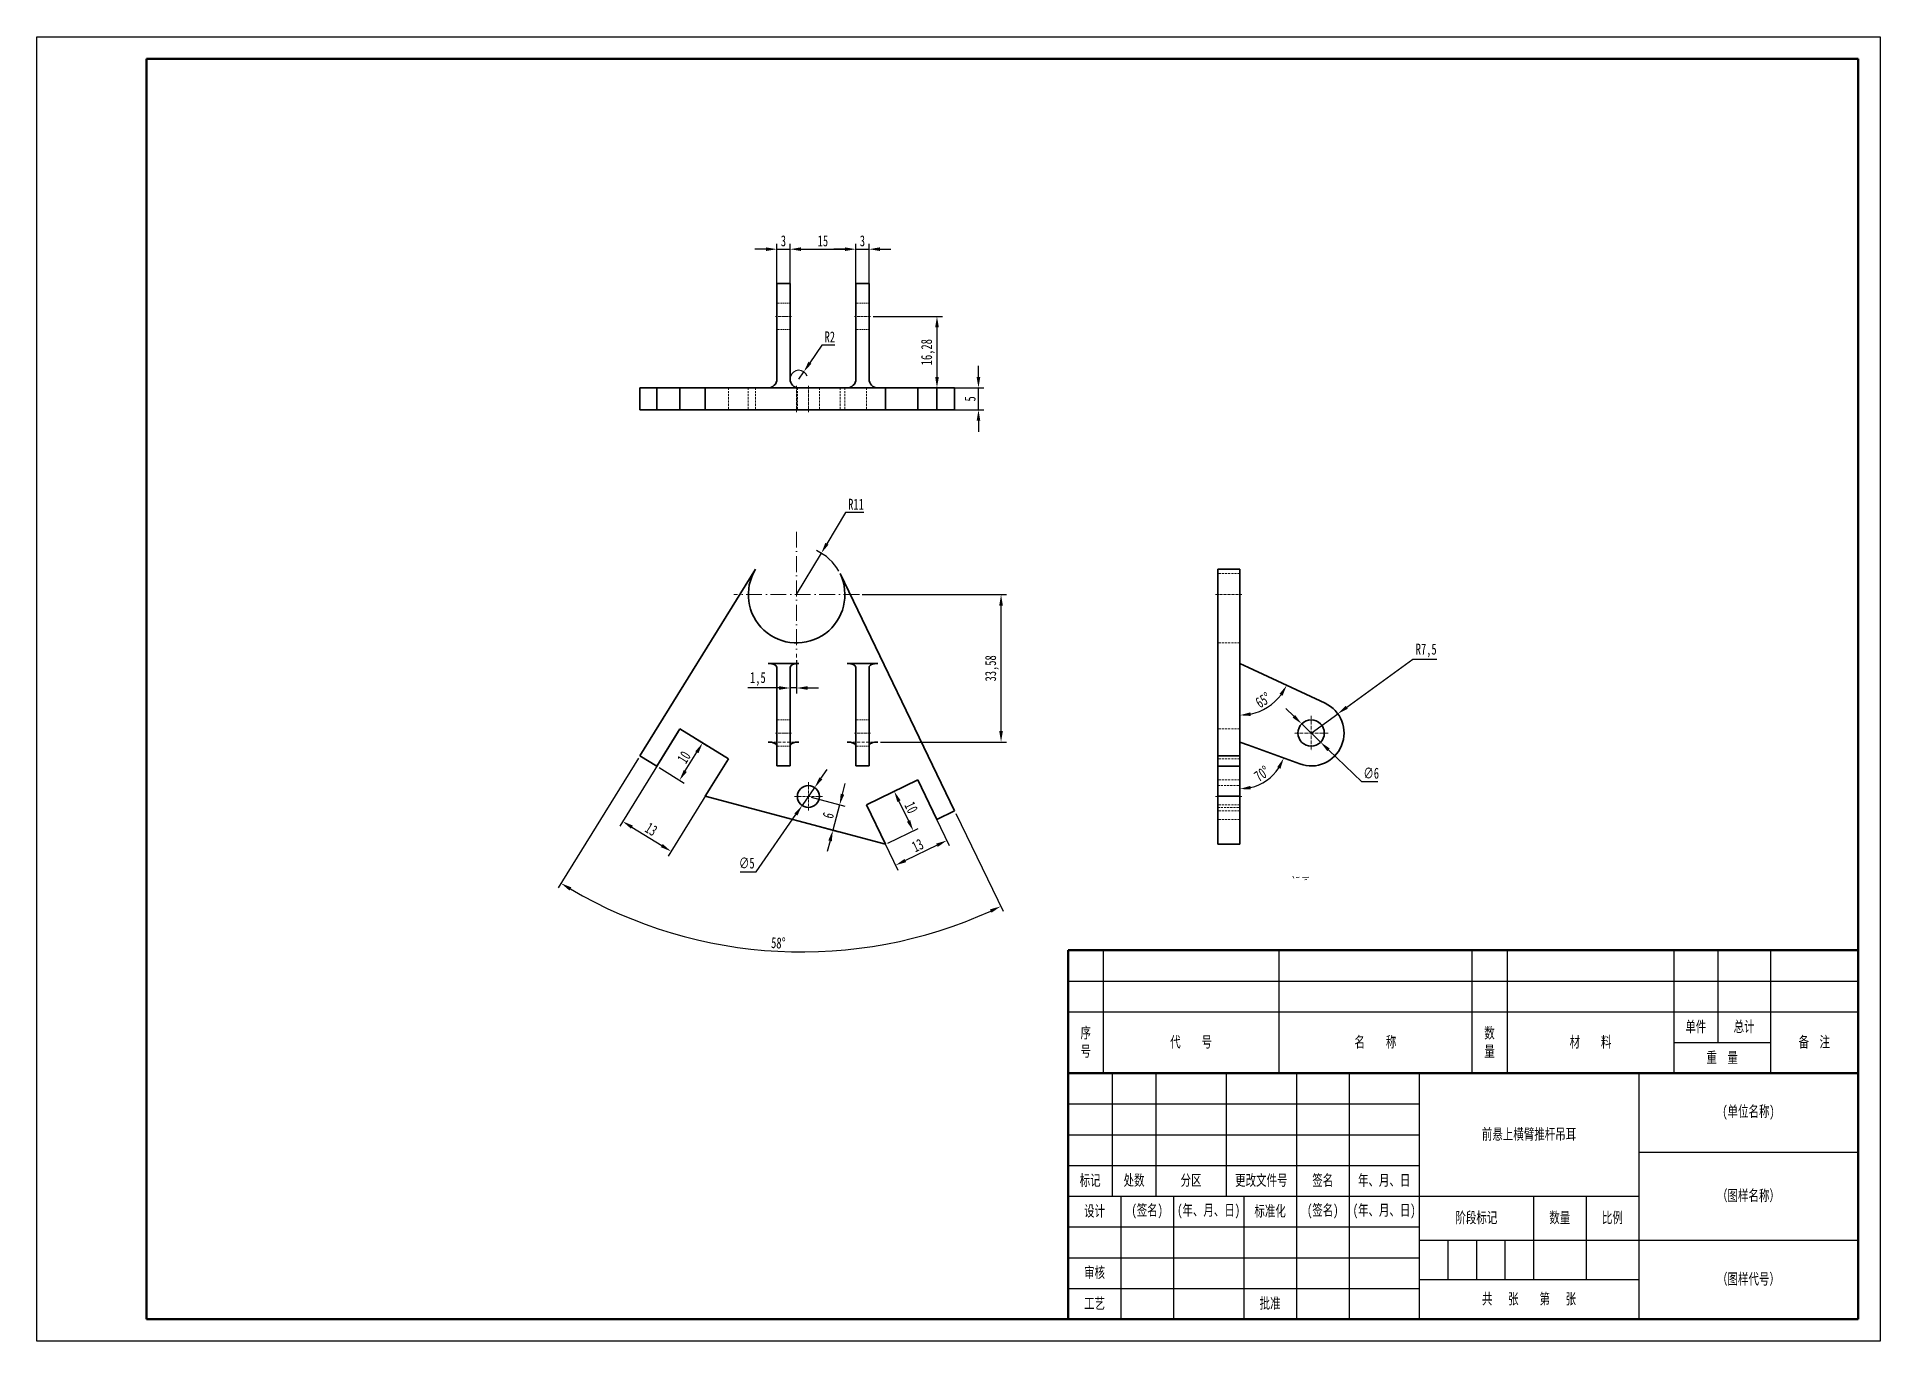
# Model space of a CAD drawing. Header units: millimetres. Extents: x 1050 to 1470, y 766 to 1063.
import ezdxf

# ---------------------------------------------------------------- set-up
doc = ezdxf.new("R2010")
doc.units = ezdxf.units.MM
doc.header["$LTSCALE"] = 0.3
doc.linetypes.add('DASHDOT', pattern=[18.5, 12, -3, 0.5, -3])
doc.linetypes.add('DASHED', pattern=[19.05, 12.7, -6.35])
for name, color, linetype, lineweight in [('尺寸线', 3, 'Continuous', 25), ('粗实线', 7, 'Continuous', 50), ('细实线', 7, 'Continuous', 25), ('细文本', 7, 'Continuous', 25)]:
    doc.layers.add(name, color=color, linetype=linetype, lineweight=lineweight)
doc.styles.add('NUT Standard', font='simfang.ttf', dxfattribs={"width": 0.7, "height": 2.5})
doc.dimstyles.new('NUT Standard', dxfattribs={"dimtxt": 2.5, "dimasz": 2.5, "dimexe": 1.25, "dimexo": 0.625, "dimtad": 1, "dimtoh": 1, "dimtxsty": 'NUT Standard', "dimcen": 2.5, "dimadec": 0, "dimazin": 0, "dimtfac": 1, "dimtmove": 0, "dimatfit": 3, "dimfxl": 1, "dimarcsym": 0})

# ---------------------------------------------------------------- blocks, each defined once
blk = doc.blocks.new('*D5')
at = {"layer": 'Defpoints', "color": 0, "transparency": 16777216}
for p in [(1221.65, 1014.27), (1218.65, 996.4), (1221.65, 996.4)]:
    blk.add_point(p, dxfattribs=at)
at = {"layer": '尺寸线', "color": 0, "lineweight": -2, "transparency": 16777216}
for p, q in [((1216.15, 1014.27), (1213.65, 1014.27)), ((1218.65, 997.02), (1218.65, 1015.52)), ((1218.65, 1014.27), (1221.65, 1014.27)), ((1221.65, 997.02), (1221.65, 1015.52)), ((1224.15, 1014.27), (1226.65, 1014.27))]:
    blk.add_line(p, q, dxfattribs=at)
at = {"layer": '尺寸线', "color": 0, "transparency": 16777216}
for points in [[(1216.15, 1014.69), (1216.15, 1013.86), (1218.65, 1014.27)], [(1224.15, 1014.69), (1224.15, 1013.86), (1221.65, 1014.27)]]:
    blk.add_solid(points, dxfattribs=at)
at = {"layer": '尺寸线', "color": 0, "transparency": 16777216, "insert": (1220.15, 1016.16), "char_height": 2.5, "attachment_point": 5, "style": 'NUT Standard'}
blk.add_mtext('3', dxfattribs=at)
blk = doc.blocks.new('*D6')
at = {"layer": 'Defpoints', "color": 0, "transparency": 16777216}
for p in [(1239.65, 1014.27), (1236.65, 996.4), (1239.65, 996.4)]:
    blk.add_point(p, dxfattribs=at)
at = {"layer": '尺寸线', "color": 0, "lineweight": -2, "transparency": 16777216}
for p, q in [((1234.15, 1014.27), (1231.65, 1014.27)), ((1236.65, 997.02), (1236.65, 1015.52)), ((1236.65, 1014.27), (1239.65, 1014.27)), ((1239.65, 997.02), (1239.65, 1015.52)), ((1242.15, 1014.27), (1244.65, 1014.27))]:
    blk.add_line(p, q, dxfattribs=at)
at = {"layer": '尺寸线', "color": 0, "transparency": 16777216}
for points in [[(1234.15, 1014.69), (1234.15, 1013.86), (1236.65, 1014.27)], [(1242.15, 1014.69), (1242.15, 1013.86), (1239.65, 1014.27)]]:
    blk.add_solid(points, dxfattribs=at)
at = {"layer": '尺寸线', "color": 0, "transparency": 16777216, "insert": (1238.15, 1016.16), "char_height": 2.5, "attachment_point": 5, "style": 'NUT Standard'}
blk.add_mtext('3', dxfattribs=at)
blk = doc.blocks.new('*D7')
at = {"layer": 'Defpoints', "color": 0, "transparency": 16777216}
for p in [(1228.79, 945.06), (1223.15, 935.61)]:
    blk.add_point(p, dxfattribs=at)
at = {"layer": '尺寸线', "color": 0, "lineweight": -2, "transparency": 16777216}
for p, q in [((1234.32, 954.32), (1230.07, 947.2)), ((1238.44, 954.32), (1234.32, 954.32)), ((1223.15, 935.61), (1228.79, 945.06))]:
    blk.add_line(p, q, dxfattribs=at)
blk.add_arc((1223.15, 935.61), 11, 29.032, 65.6874, dxfattribs=at)
at = {"layer": '尺寸线', "color": 0, "transparency": 16777216}
blk.add_solid([(1229.71, 947.42), (1230.43, 946.99), (1228.79, 945.06)], dxfattribs=at)
at = {"layer": '尺寸线', "color": 0, "transparency": 16777216, "insert": (1236.69, 956.19), "char_height": 2.5, "attachment_point": 5, "style": 'NUT Standard'}
blk.add_mtext('R11', dxfattribs=at)
blk = doc.blocks.new('*D8')
at = {"layer": 'Defpoints', "color": 0, "transparency": 16777216}
for p in [(1236.65, 1014.27), (1221.65, 996.4), (1236.65, 996.4)]:
    blk.add_point(p, dxfattribs=at)
at = {"layer": '尺寸线', "color": 0, "lineweight": -2, "transparency": 16777216}
for p, q in [((1221.65, 997.02), (1221.65, 1015.52)), ((1224.15, 1014.27), (1234.15, 1014.27)), ((1236.65, 997.02), (1236.65, 1015.52))]:
    blk.add_line(p, q, dxfattribs=at)
at = {"layer": '尺寸线', "color": 0, "transparency": 16777216}
for points in [[(1224.15, 1014.69), (1224.15, 1013.86), (1221.65, 1014.27)], [(1234.15, 1014.69), (1234.15, 1013.86), (1236.65, 1014.27)]]:
    blk.add_solid(points, dxfattribs=at)
at = {"layer": '尺寸线', "color": 0, "transparency": 16777216, "insert": (1229.15, 1016.16), "char_height": 2.5, "attachment_point": 5, "style": 'NUT Standard'}
blk.add_mtext('15', dxfattribs=at)
blk = doc.blocks.new('*D9')
at = {"layer": 'Defpoints', "color": 0, "transparency": 16777216}
for p in [(1196.56, 905.04), (1207.6, 898.19), (1194.55, 877.14)]:
    blk.add_point(p, dxfattribs=at)
at = {"layer": '尺寸线', "color": 0, "lineweight": -2, "transparency": 16777216}
for p, q in [((1196.23, 904.51), (1182.85, 882.92)), ((1207.28, 897.66), (1193.9, 876.07)), ((1185.63, 882.67), (1192.43, 878.45))]:
    blk.add_line(p, q, dxfattribs=at)
at = {"layer": '尺寸线', "color": 0, "transparency": 16777216}
for points in [[(1185.85, 883.02), (1185.41, 882.31), (1183.51, 883.98)], [(1192.65, 878.81), (1192.21, 878.1), (1194.55, 877.14)]]:
    blk.add_solid(points, dxfattribs=at)
at = {"layer": '尺寸线', "color": 0, "transparency": 16777216, "insert": (1190.03, 882.17), "char_height": 2.5, "attachment_point": 5, "rotation": 328.2068, "style": 'NUT Standard'}
blk.add_mtext('13', dxfattribs=at)
blk = doc.blocks.new('*D10')
at = {"layer": 'Defpoints', "color": 0, "transparency": 16777216}
for p in [(1196.56, 905.04), (1201.74, 901.82), (1191.29, 896.54)]:
    blk.add_point(p, dxfattribs=at)
at = {"layer": '尺寸线', "color": 0, "lineweight": -2, "transparency": 16777216}
for p, q in [((1197.09, 904.71), (1202.81, 901.16)), ((1197.79, 895.45), (1200.43, 899.7)), ((1191.82, 896.21), (1197.54, 892.66))]:
    blk.add_line(p, q, dxfattribs=at)
at = {"layer": '尺寸线', "color": 0, "transparency": 16777216}
for points in [[(1200.07, 899.92), (1200.78, 899.48), (1201.74, 901.82)], [(1197.44, 895.67), (1198.15, 895.23), (1196.47, 893.32)]]:
    blk.add_solid(points, dxfattribs=at)
at = {"layer": '尺寸线', "color": 0, "transparency": 16777216, "insert": (1197.5, 898.57), "char_height": 2.5, "attachment_point": 5, "rotation": 58.2068, "style": 'NUT Standard'}
blk.add_mtext('10', dxfattribs=at)
blk = doc.blocks.new('*D11')
at = {"layer": 'Defpoints', "color": 0, "transparency": 16777216}
for p in [(1227.26, 891.69), (1224.41, 887.59)]:
    blk.add_point(p, dxfattribs=at)
at = {"layer": '尺寸线', "color": 0, "lineweight": -2, "transparency": 16777216}
for p, q in [((1228.69, 893.75), (1230.11, 895.8)), ((1227.26, 891.69), (1224.41, 887.59)), ((1213.95, 872.51), (1222.99, 885.53)), ((1210.27, 872.51), (1213.95, 872.51))]:
    blk.add_line(p, q, dxfattribs=at)
at = {"layer": '尺寸线', "color": 0, "transparency": 16777216}
for points in [[(1228.35, 893.99), (1229.03, 893.51), (1227.26, 891.69)], [(1222.64, 885.77), (1223.33, 885.3), (1224.41, 887.59)]]:
    blk.add_solid(points, dxfattribs=at)
at = {"layer": '尺寸线', "color": 0, "transparency": 16777216, "insert": (1211.8, 874.47), "char_height": 2.5, "attachment_point": 5, "style": 'NUT Standard'}
blk.add_mtext('∅5', dxfattribs=at)
blk = doc.blocks.new('*D12')
at = {"layer": 'Defpoints', "color": 0, "transparency": 16777216}
for p in [(1225.84, 889.64), (1224.29, 883.84), (1231.41, 881.95)]:
    blk.add_point(p, dxfattribs=at)
at = {"layer": '尺寸线', "color": 0, "lineweight": -2, "transparency": 16777216}
for p, q in [((1233.6, 890.16), (1234.24, 892.58)), ((1226.44, 889.48), (1234.16, 887.42)), ((1232.96, 887.74), (1231.41, 881.95)), ((1224.9, 883.68), (1232.62, 881.62)), ((1230.77, 879.53), (1230.13, 877.11))]:
    blk.add_line(p, q, dxfattribs=at)
at = {"layer": '尺寸线', "color": 0, "transparency": 16777216}
for points in [[(1233.2, 890.27), (1234, 890.05), (1232.96, 887.74)], [(1230.37, 879.64), (1231.17, 879.42), (1231.41, 881.95)]]:
    blk.add_solid(points, dxfattribs=at)
at = {"layer": '尺寸线', "color": 0, "transparency": 16777216, "insert": (1230.36, 885.33), "char_height": 2.5, "attachment_point": 5, "rotation": 75.0873, "style": 'NUT Standard'}
blk.add_mtext('6', dxfattribs=at)
blk = doc.blocks.new('*D13')
at = {"layer": 'Defpoints', "color": 0, "transparency": 16777216}
for p in [(1250.75, 893.41), (1239.04, 887.76), (1245.7, 873.98)]:
    blk.add_point(p, dxfattribs=at)
at = {"layer": '尺寸线', "color": 0, "lineweight": -2, "transparency": 16777216}
for p, q in [((1251.02, 892.85), (1257.95, 878.51)), ((1239.32, 887.2), (1246.24, 872.86)), ((1255.15, 878.55), (1247.95, 875.07))]:
    blk.add_line(p, q, dxfattribs=at)
at = {"layer": '尺寸线', "color": 0, "transparency": 16777216}
for points in [[(1254.97, 878.92), (1255.33, 878.17), (1257.4, 879.63)], [(1247.77, 875.44), (1248.13, 874.69), (1245.7, 873.98)]]:
    blk.add_solid(points, dxfattribs=at)
at = {"layer": '尺寸线', "color": 0, "transparency": 16777216, "insert": (1250.73, 878.51), "char_height": 2.5, "attachment_point": 5, "rotation": 25.7766, "style": 'NUT Standard'}
blk.add_mtext('13', dxfattribs=at)
blk = doc.blocks.new('*D14')
at = {"layer": 'Defpoints', "color": 0, "transparency": 16777216}
for p in [(1239.04, 887.76), (1243.39, 878.76), (1249.74, 881.82)]:
    blk.add_point(p, dxfattribs=at)
at = {"layer": '尺寸线', "color": 0, "lineweight": -2, "transparency": 16777216}
for p, q in [((1239.61, 888.03), (1246.52, 891.37)), ((1246.48, 888.57), (1248.65, 884.07)), ((1243.96, 879.03), (1250.86, 882.36))]:
    blk.add_line(p, q, dxfattribs=at)
at = {"layer": '尺寸线', "color": 0, "transparency": 16777216}
for points in [[(1246.85, 888.76), (1246.1, 888.39), (1245.39, 890.83)], [(1249.03, 884.25), (1248.28, 883.89), (1249.74, 881.82)]]:
    blk.add_solid(points, dxfattribs=at)
at = {"layer": '尺寸线', "color": 0, "transparency": 16777216, "insert": (1249.27, 887.14), "char_height": 2.5, "attachment_point": 5, "rotation": 295.7766, "style": 'NUT Standard'}
blk.add_mtext('10', dxfattribs=at)
blk = doc.blocks.new('*D15')
at = {"layer": 'Defpoints', "color": 0, "transparency": 16777216}
for p in [(1213.8, 941.41), (1233.06, 940.4), (1187.46, 898.91), (1259.15, 886.37), (1201.62, 856.76)]:
    blk.add_point(p, dxfattribs=at)
at = {"layer": '尺寸线', "color": 0, "lineweight": -2, "transparency": 16777216}
for p, q in [((1187.13, 898.38), (1168.81, 868.82)), ((1259.42, 885.8), (1270.2, 863.49))]:
    blk.add_line(p, q, dxfattribs=at)
blk.add_arc((1224.35, 958.42), 104.17, 239.5819, 294.4016, dxfattribs=at)
at = {"layer": '尺寸线', "color": 0, "transparency": 16777216}
for points in [[(1171.39, 868.23), (1171.82, 868.95), (1169.47, 869.88)], [(1267.21, 863.93), (1267.57, 863.18), (1269.65, 864.62)]]:
    blk.add_solid(points, dxfattribs=at)
at = {"layer": '尺寸线', "color": 0, "transparency": 16777216, "insert": (1218.99, 856.28), "char_height": 2.5, "attachment_point": 5, "rotation": 356.9917, "style": 'NUT Standard'}
blk.add_mtext('58°', dxfattribs=at)
blk = doc.blocks.new('*D16')
at = {"layer": 'Defpoints', "color": 0, "transparency": 16777216}
for p in [(1346.48, 908.48), (1340.39, 904.09)]:
    blk.add_point(p, dxfattribs=at)
at = {"layer": '尺寸线', "color": 0, "lineweight": -2, "transparency": 16777216}
for p, q in [((1363.54, 920.8), (1348.5, 909.94)), ((1369.05, 920.8), (1363.54, 920.8)), ((1340.39, 904.09), (1346.48, 908.48))]:
    blk.add_line(p, q, dxfattribs=at)
at = {"layer": '尺寸线', "color": 0, "transparency": 16777216}
blk.add_solid([(1348.26, 910.28), (1348.75, 909.61), (1346.48, 908.48)], dxfattribs=at)
at = {"layer": '尺寸线', "color": 0, "transparency": 16777216, "insert": (1366.61, 922.87), "char_height": 2.5, "attachment_point": 5, "style": 'NUT Standard'}
blk.add_mtext('R7,5', dxfattribs=at)
blk = doc.blocks.new('*D17')
at = {"layer": 'Defpoints', "color": 0, "transparency": 16777216}
for p in [(1338.24, 906.18), (1342.55, 902.01)]:
    blk.add_point(p, dxfattribs=at)
at = {"layer": '尺寸线', "color": 0, "lineweight": -2, "transparency": 16777216}
for p, q in [((1336.44, 907.91), (1334.64, 909.65)), ((1338.24, 906.18), (1342.55, 902.01)), ((1351.91, 892.97), (1344.35, 900.27)), ((1355.62, 892.97), (1351.91, 892.97))]:
    blk.add_line(p, q, dxfattribs=at)
at = {"layer": '尺寸线', "color": 0, "transparency": 16777216}
for points in [[(1336.73, 908.21), (1336.15, 907.61), (1338.24, 906.18)], [(1344.64, 900.57), (1344.06, 899.97), (1342.55, 902.01)]]:
    blk.add_solid(points, dxfattribs=at)
at = {"layer": '尺寸线', "color": 0, "transparency": 16777216, "insert": (1354.08, 894.93), "char_height": 2.5, "attachment_point": 5, "style": 'NUT Standard'}
blk.add_mtext('∅6', dxfattribs=at)
blk = doc.blocks.new('*D19')
at = {"layer": 'Defpoints', "color": 0, "transparency": 16777216}
for p in [(1324.12, 941.41), (1324.12, 898.91), (1326.12, 901.31), (1337.83, 897.04), (1328.35, 892.23)]:
    blk.add_point(p, dxfattribs=at)
at = {"layer": '尺寸线', "color": 0, "lineweight": -2, "transparency": 16777216}
blk.add_line((1324.12, 898.28), (1324.12, 890.1), dxfattribs=at)
blk.add_arc((1324.12, 902.04), 10.68, 283.4387, 326.5612, dxfattribs=at)
at = {"layer": '尺寸线', "color": 0, "transparency": 16777216}
for points in [[(1332.66, 896.34), (1333.4, 895.96), (1334.16, 898.38)], [(1326.65, 891.23), (1326.55, 892.06), (1324.12, 891.35)]]:
    blk.add_solid(points, dxfattribs=at)
at = {"layer": '尺寸线', "color": 0, "transparency": 16777216, "insert": (1329.16, 894.83), "char_height": 2.5, "attachment_point": 5, "rotation": 35, "style": 'NUT Standard'}
blk.add_mtext('70°', dxfattribs=at)
blk = doc.blocks.new('*D20')
at = {"layer": 'Defpoints', "color": 0, "transparency": 16777216}
for p in [(1324.12, 941.41), (1326.12, 919.02), (1328.48, 908.97), (1343.56, 910.89), (1324.12, 898.91)]:
    blk.add_point(p, dxfattribs=at)
at = {"layer": '尺寸线', "color": 0, "lineweight": -2, "transparency": 16777216}
blk.add_arc((1324.12, 919.96), 11.83, 282.1358, 322.8643, dxfattribs=at)
at = {"layer": '尺寸线', "color": 0, "transparency": 16777216}
for points in [[(1333.19, 913.03), (1333.9, 912.6), (1334.83, 914.96)], [(1326.65, 907.98), (1326.56, 908.81), (1324.12, 908.13)]]:
    blk.add_solid(points, dxfattribs=at)
at = {"layer": '尺寸线', "color": 0, "transparency": 16777216, "insert": (1329.46, 911.58), "char_height": 2.5, "attachment_point": 5, "rotation": 32.5001, "style": 'NUT Standard'}
blk.add_mtext('65°', dxfattribs=at)
blk = doc.blocks.new('*D21')
at = {"layer": 'Defpoints', "color": 0, "transparency": 16777216}
for p in [(1239.95, 998.96), (1243.39, 982.69), (1255.14, 982.69)]:
    blk.add_point(p, dxfattribs=at)
at = {"layer": '尺寸线', "color": 0, "lineweight": -2, "transparency": 16777216}
for p, q in [((1240.58, 998.96), (1256.39, 998.96)), ((1255.14, 996.46), (1255.14, 985.19)), ((1244.02, 982.69), (1256.39, 982.69))]:
    blk.add_line(p, q, dxfattribs=at)
at = {"layer": '尺寸线', "color": 0, "transparency": 16777216}
for points in [[(1254.73, 996.46), (1255.56, 996.46), (1255.14, 998.96)], [(1254.73, 985.19), (1255.56, 985.19), (1255.14, 982.69)]]:
    blk.add_solid(points, dxfattribs=at)
at = {"layer": '尺寸线', "color": 0, "transparency": 16777216, "insert": (1253.08, 990.82), "char_height": 2.5, "attachment_point": 5, "rotation": 90, "style": 'NUT Standard'}
blk.add_mtext('16,28', dxfattribs=at)
blk = doc.blocks.new('*D22')
at = {"layer": 'Defpoints', "color": 0, "transparency": 16777216}
for p in [(1243.39, 982.69), (1264.59, 982.69), (1250.75, 977.69)]:
    blk.add_point(p, dxfattribs=at)
at = {"layer": '尺寸线', "color": 0, "lineweight": -2, "transparency": 16777216}
for p, q in [((1264.59, 985.19), (1264.59, 987.69)), ((1244.02, 982.69), (1265.84, 982.69)), ((1264.59, 977.69), (1264.59, 982.69)), ((1251.38, 977.69), (1265.84, 977.69)), ((1264.59, 975.19), (1264.59, 972.69))]:
    blk.add_line(p, q, dxfattribs=at)
at = {"layer": '尺寸线', "color": 0, "transparency": 16777216}
for points in [[(1264.17, 985.19), (1265.01, 985.19), (1264.59, 982.69)], [(1264.17, 975.19), (1265.01, 975.19), (1264.59, 977.69)]]:
    blk.add_solid(points, dxfattribs=at)
at = {"layer": '尺寸线', "color": 0, "transparency": 16777216, "insert": (1262.7, 980.19), "char_height": 2.5, "attachment_point": 5, "rotation": 90, "style": 'NUT Standard'}
blk.add_mtext('5', dxfattribs=at)
blk = doc.blocks.new('*D23')
at = {"layer": 'Defpoints', "color": 0, "transparency": 16777216}
for p in [(1223.15, 921.31), (1221.65, 914.35), (1221.65, 914.35)]:
    blk.add_point(p, dxfattribs=at)
at = {"layer": '尺寸线', "color": 0, "lineweight": -2, "transparency": 16777216}
for p, q in [((1223.15, 920.69), (1223.15, 913.1)), ((1219.15, 914.35), (1212.01, 914.35)), ((1221.65, 914.97), (1221.65, 915.6)), ((1223.15, 914.35), (1221.65, 914.35)), ((1225.65, 914.35), (1228.15, 914.35))]:
    blk.add_line(p, q, dxfattribs=at)
at = {"layer": '尺寸线', "color": 0, "transparency": 16777216}
for points in [[(1219.15, 914.76), (1219.15, 913.93), (1221.65, 914.35)], [(1225.65, 914.76), (1225.65, 913.93), (1223.15, 914.35)]]:
    blk.add_solid(points, dxfattribs=at)
at = {"layer": '尺寸线', "color": 0, "transparency": 16777216, "insert": (1214.33, 916.41), "char_height": 2.5, "attachment_point": 5, "style": 'NUT Standard'}
blk.add_mtext('1,5', dxfattribs=at)
blk = doc.blocks.new('*D24')
at = {"layer": 'Defpoints', "color": 0, "transparency": 16777216}
for p in [(1237.45, 935.61), (1269.74, 935.61), (1241.65, 902.04)]:
    blk.add_point(p, dxfattribs=at)
at = {"layer": '尺寸线', "color": 0, "lineweight": -2, "transparency": 16777216}
for p, q in [((1238.08, 935.61), (1270.99, 935.61)), ((1269.74, 904.54), (1269.74, 933.11)), ((1242.28, 902.04), (1270.99, 902.04))]:
    blk.add_line(p, q, dxfattribs=at)
at = {"layer": '尺寸线', "color": 0, "transparency": 16777216}
for points in [[(1269.32, 933.11), (1270.15, 933.11), (1269.74, 935.61)], [(1269.32, 904.54), (1270.15, 904.54), (1269.74, 902.04)]]:
    blk.add_solid(points, dxfattribs=at)
at = {"layer": '尺寸线', "color": 0, "transparency": 16777216, "insert": (1267.67, 918.82), "char_height": 2.5, "attachment_point": 5, "rotation": 90, "style": 'NUT Standard'}
blk.add_mtext('33,58', dxfattribs=at)
blk = doc.blocks.new('*D25')
at = {"layer": 'Defpoints', "color": 0, "transparency": 16777216}
for p in [(1223.65, 984.69), (1224.78, 986.34)]:
    blk.add_point(p, dxfattribs=at)
at = {"layer": '尺寸线', "color": 0, "lineweight": -2, "transparency": 16777216}
for p, q in [((1228.93, 992.42), (1226.19, 988.4)), ((1231.88, 992.42), (1228.93, 992.42)), ((1223.65, 984.69), (1224.78, 986.34))]:
    blk.add_line(p, q, dxfattribs=at)
blk.add_arc((1223.65, 984.69), 2, 19.8855, 162.0951, dxfattribs=at)
at = {"layer": '尺寸线', "color": 0, "transparency": 16777216}
blk.add_solid([(1225.85, 988.64), (1226.53, 988.17), (1224.78, 986.34)], dxfattribs=at)
at = {"layer": '尺寸线', "color": 0, "transparency": 16777216, "insert": (1230.72, 994.3), "char_height": 2.5, "attachment_point": 5, "style": 'NUT Standard'}
blk.add_mtext('R2', dxfattribs=at)

msp = doc.modelspace()

# ---------------------------------------------------------------- linework, layer by layer
for p, q in [((1050.042, 1062.619), (1470.042, 1062.619)), ((1050.042, 765.619), (1050.042, 1062.619)), ((1470.042, 1062.619), (1470.042, 765.619)), ((1470.042, 765.619), (1050.042, 765.619))]:
    msp.add_line(p, q)
at = {"color": 7, "lineweight": 35}
for p, q in [((1218.654, 1006.462), (1218.654, 996.397)), ((1221.654, 1006.462), (1218.654, 1006.462)), ((1221.654, 1006.462), (1221.654, 996.397)), ((1236.654, 1006.462), (1236.654, 996.397)), ((1239.654, 1006.462), (1236.654, 1006.462)), ((1239.654, 1006.462), (1239.654, 996.397)), ((1218.654, 996.397), (1218.654, 984.686)), ((1221.654, 996.397), (1221.654, 984.686)), ((1236.654, 996.397), (1236.654, 984.686)), ((1239.654, 996.397), (1239.654, 984.686)), ((1187.462, 982.686), (1191.287, 982.686)), ((1187.462, 982.686), (1187.462, 977.686)), ((1191.287, 982.686), (1196.556, 982.686)), ((1191.287, 982.686), (1191.287, 977.686)), ((1196.556, 982.686), (1202.336, 982.686)), ((1196.556, 982.686), (1196.556, 977.686)), ((1243.393, 982.686), (1202.336, 982.686)), ((1202.336, 982.686), (1202.336, 977.686)), ((1250.751, 982.686), (1239.044, 982.686)), ((1243.393, 982.686), (1243.393, 977.686)), ((1255.099, 982.686), (1250.751, 982.686)), ((1250.751, 982.686), (1250.751, 977.686)), ((1259.152, 982.686), (1255.099, 982.686)), ((1255.099, 982.686), (1255.099, 977.686)), ((1259.152, 982.686), (1259.152, 977.686)), ((1187.462, 977.686), (1191.287, 977.686)), ((1191.287, 977.686), (1196.556, 977.686)), ((1196.556, 977.686), (1202.336, 977.686)), ((1243.393, 977.686), (1202.336, 977.686)), ((1250.751, 977.686), (1243.393, 977.686)), ((1255.099, 977.686), (1250.751, 977.686)), ((1259.152, 977.686), (1255.099, 977.686)), ((1213.805, 941.407), (1187.462, 898.909)), ((1319.118, 941.407), (1319.118, 898.909)), ((1324.118, 941.407), (1319.118, 941.407)), ((1324.118, 941.407), (1324.118, 898.909)), ((1233.06, 940.395), (1259.152, 886.366)), ((1223.654, 919.958), (1216.654, 919.958)), ((1241.654, 919.958), (1234.654, 919.958)), ((1326.118, 919.025), (1324.118, 919.958)), ((1218.654, 910.89), (1218.654, 919.025)), ((1221.654, 910.89), (1221.654, 919.025)), ((1236.654, 910.89), (1236.654, 919.025)), ((1239.654, 910.89), (1239.654, 919.025)), ((1343.563, 910.89), (1326.118, 919.025)), ((1218.654, 910.89), (1218.654, 896.593)), ((1221.654, 910.89), (1221.654, 896.593)), ((1236.654, 910.89), (1236.654, 896.593)), ((1239.654, 910.89), (1239.654, 896.593)), ((1191.287, 896.539), (1196.556, 905.038)), ((1196.556, 905.038), (1207.605, 898.189)), ((1324.118, 905.038), (1324.118, 898.909)), ((1187.462, 898.909), (1191.287, 896.539)), ((1319.118, 898.909), (1319.118, 896.539)), ((1324.118, 898.909), (1319.118, 898.909)), ((1326.118, 901.307), (1324.118, 902.035)), ((1324.118, 898.909), (1324.118, 896.539)), ((1337.828, 897.045), (1326.118, 901.307)), ((1207.605, 898.189), (1202.336, 889.69)), ((1221.654, 896.593), (1218.654, 896.593)), ((1239.654, 896.593), (1236.654, 896.593)), ((1319.118, 896.539), (1319.118, 889.69)), ((1324.118, 896.539), (1319.118, 896.539)), ((1324.118, 896.539), (1324.118, 889.69)), ((1250.751, 893.414), (1239.044, 887.76)), ((1255.099, 884.409), (1250.751, 893.414)), ((1243.393, 878.755), (1202.336, 889.69)), ((1239.044, 887.76), (1243.393, 878.755)), ((1259.152, 886.366), (1255.099, 884.409)), ((1319.118, 878.755), (1319.118, 889.69)), ((1324.118, 889.69), (1319.118, 889.69)), ((1324.118, 878.755), (1324.118, 889.69)), ((1324.118, 878.755), (1319.118, 878.755))]:
    msp.add_line(p, q, dxfattribs=at)
at = {"color": 7, "linetype": 'DASHED', "lineweight": 13, "ltscale": 0.075}
for p, q in [((1221.654, 1001.962), (1218.654, 1001.962)), ((1239.654, 1001.962), (1236.654, 1001.962)), ((1221.654, 995.962), (1218.654, 995.962)), ((1239.654, 995.962), (1236.654, 995.962)), ((1221.654, 907.093), (1218.654, 907.093)), ((1239.654, 907.093), (1236.654, 907.093)), ((1221.654, 901.093), (1218.654, 901.093)), ((1239.654, 901.093), (1236.654, 901.093))]:
    msp.add_line(p, q, dxfattribs=at)
at = {"color": 7, "linetype": 'DASHDOT', "lineweight": 13, "ltscale": 0.090015}
for p, q in [((1221.954, 998.962), (1218.354, 998.962)), ((1239.954, 998.962), (1236.354, 998.962)), ((1221.954, 904.093), (1218.354, 904.093)), ((1239.954, 904.093), (1236.354, 904.093))]:
    msp.add_line(p, q, dxfattribs=at)
at = {"color": 7, "linetype": 'DASHDOT', "lineweight": 13, "ltscale": 0.150015}
for p, q in [((1223.154, 983.186), (1223.154, 977.185)), ((1324.618, 935.612), (1318.617, 935.612))]:
    msp.add_line(p, q, dxfattribs=at)
at = {"color": 7, "linetype": 'DASHDOT', "lineweight": 13, "ltscale": 0.15}
for p, q in [((1225.836, 977.186), (1225.836, 983.186)), ((1318.618, 889.64), (1324.618, 889.64))]:
    msp.add_line(p, q, dxfattribs=at)
at = {"color": 7, "linetype": 'DASHED', "lineweight": 13, "ltscale": 0.125}
for p, q in [((1207.605, 982.686), (1207.605, 977.686)), ((1212.154, 982.686), (1212.154, 977.686)), ((1213.805, 982.686), (1213.805, 977.686)), ((1223.336, 982.686), (1223.336, 977.686)), ((1228.336, 982.686), (1228.336, 977.686)), ((1233.06, 982.686), (1233.06, 977.686)), ((1234.154, 982.686), (1234.154, 977.686)), ((1239.044, 982.686), (1239.044, 977.686)), ((1324.118, 940.395), (1319.118, 940.395)), ((1324.118, 924.612), (1319.118, 924.612)), ((1324.118, 905.038), (1319.118, 905.038)), ((1324.118, 898.189), (1319.118, 898.189)), ((1324.118, 893.414), (1319.118, 893.414)), ((1319.118, 892.14), (1324.118, 892.14)), ((1324.118, 887.76), (1319.118, 887.76)), ((1319.118, 887.14), (1324.118, 887.14)), ((1324.118, 886.366), (1319.118, 886.366)), ((1324.118, 884.409), (1319.118, 884.409))]:
    msp.add_line(p, q, dxfattribs=at)
at = {"color": 7, "linetype": 'DASHED', "lineweight": 13, "ltscale": 0.108716}
msp.add_line((1243.393, 977.686), (1239.044, 977.686), dxfattribs=at)
at = {"color": 7, "linetype": 'DASHDOT', "lineweight": 13}
for p, q in [((1223.154, 949.912), (1223.154, 921.312)), ((1237.454, 935.612), (1208.854, 935.612))]:
    msp.add_line(p, q, dxfattribs=at)
at = {"color": 7, "linetype": 'DASHDOT', "lineweight": 13, "ltscale": 0.195}
for p, q in [((1340.394, 907.993), (1340.394, 900.193)), ((1344.294, 904.093), (1336.494, 904.093))]:
    msp.add_line(p, q, dxfattribs=at)
at = {"color": 7, "linetype": 'DASHED', "lineweight": 13, "ltscale": 0.153218}
msp.add_line((1319.118, 905.038), (1319.118, 898.909), dxfattribs=at)
at = {"color": 7, "linetype": 'DASHED', "lineweight": 13, "ltscale": 0.175}
for p, q in [((1223.654, 902.035), (1216.654, 902.035)), ((1241.654, 902.035), (1234.654, 902.035))]:
    msp.add_line(p, q, dxfattribs=at)
at = {"color": 7, "linetype": 'DASHDOT', "lineweight": 13, "ltscale": 0.1625}
for p, q in [((1225.836, 892.89), (1225.836, 886.39)), ((1229.086, 889.64), (1222.586, 889.64))]:
    msp.add_line(p, q, dxfattribs=at)
at = {"color": 7, "lineweight": 13}
for points in [[(1336.201, 871.475), (1336.481, 871.055)], [(1337.636, 871.265), (1336.971, 871.195)], [(1339.876, 871.3), (1338.406, 871.16)], [(1338.966, 870.67), (1339.421, 870.74)]]:
    msp.add_lwpolyline(points, dxfattribs=at)
at = {"color": 7, "lineweight": 35}
for centre, radius in [((1340.394, 904.093), 3), ((1225.836, 889.64), 2.5)]:
    msp.add_circle(centre, radius, dxfattribs=at)
for centre, radius, start, end in [((1216.654, 984.686), 2, 270, 0), ((1223.654, 984.686), 2, 179.99999, 270), ((1234.654, 984.686), 2, 270, 0), ((1241.654, 984.686), 2, 179.99999, 270), ((1223.154, 935.612), 11, 148.20684, 25.77659), ((1340.394, 904.093), 7.5, 250, 65)]:
    msp.add_arc(centre, radius, start, end, dxfattribs=at)
for centre, major_axis, ratio, start_param, end_param in [((1216.654, 919.025), (-2, 0), 0.4663077, 3.1415927, 4.712389), ((1223.654, 919.025), (-2, 0), 0.4663077, 4.712389, 6.2831853), ((1234.654, 919.025), (2, 0), 0.4663077, 0, 1.5707963), ((1241.654, 919.025), (2, 0), 0.4663077, 1.5707963, 3.1415927), ((1216.654, 901.307), (-2, 0), 0.3639702, 3.1415927, 4.712389), ((1223.654, 901.307), (-2, 0), 0.3639702, 4.712389, 6.2831853), ((1234.654, 901.307), (2, 0), 0.3639702, 0, 1.5707963), ((1241.654, 901.307), (2, 0), 0.3639702, 1.5707963, 3.1415927)]:
    msp.add_ellipse(centre, major_axis=major_axis, ratio=ratio, start_param=start_param, end_param=end_param, dxfattribs=at)
at = {"layer": '粗实线'}
for p, q in [((1075.042, 770.619), (1075.042, 1057.619)), ((1075.042, 1057.619), (1465.042, 1057.619)), ((1465.042, 1057.619), (1465.042, 770.619)), ((1285.042, 854.619), (1465.042, 854.619)), ((1285.042, 770.619), (1285.042, 854.619)), ((1285.042, 826.619), (1465.042, 826.619)), ((1465.042, 770.619), (1075.042, 770.619)), ((1285.042, 770.619), (1465.042, 770.619))]:
    msp.add_line(p, q, dxfattribs=at)
at = {"layer": '细实线'}
for p, q in [((1293.042, 854.619), (1293.042, 826.619)), ((1333.042, 854.619), (1333.042, 826.619)), ((1377.042, 854.619), (1377.042, 826.619)), ((1385.042, 854.619), (1385.042, 826.619)), ((1423.042, 854.619), (1423.042, 826.619)), ((1433.042, 854.619), (1433.042, 833.619)), ((1445.042, 854.619), (1445.042, 826.619)), ((1285.042, 847.619), (1465.042, 847.619)), ((1285.042, 840.619), (1465.042, 840.619)), ((1423.042, 833.619), (1445.042, 833.619)), ((1295.042, 826.619), (1295.042, 798.619)), ((1305.042, 826.619), (1305.042, 798.619)), ((1321.042, 826.619), (1321.042, 798.619)), ((1337.042, 826.619), (1337.042, 798.619)), ((1349.042, 826.619), (1349.042, 798.619)), ((1365.042, 826.619), (1365.042, 770.619)), ((1415.042, 826.619), (1415.042, 770.619)), ((1285.042, 819.619), (1365.042, 819.619)), ((1285.042, 812.619), (1365.042, 812.619)), ((1415.042, 808.619), (1465.042, 808.619)), ((1285.042, 805.619), (1365.042, 805.619)), ((1285.042, 798.619), (1415.042, 798.619)), ((1297.042, 798.619), (1297.042, 770.619)), ((1309.042, 798.619), (1309.042, 770.619)), ((1325.042, 798.619), (1325.042, 770.619)), ((1337.042, 798.619), (1337.042, 770.619)), ((1349.042, 798.619), (1349.042, 770.619)), ((1391.042, 798.619), (1391.042, 779.619)), ((1403.042, 798.619), (1403.042, 779.619)), ((1285.042, 791.619), (1365.042, 791.619)), ((1365.042, 788.619), (1465.042, 788.619)), ((1371.542, 788.619), (1371.542, 779.619)), ((1378.042, 788.619), (1378.042, 779.619)), ((1384.542, 788.619), (1384.542, 779.619)), ((1285.042, 784.619), (1365.042, 784.619)), ((1285.042, 777.619), (1365.042, 777.619)), ((1365.042, 779.619), (1415.042, 779.619))]:
    msp.add_line(p, q, dxfattribs=at)

# ---------------------------------------------------------------- texts
at = {"layer": '细文本', "char_height": 2.5, "attachment_point": 5, "style": 'NUT Standard'}
for s, insert, width in [('序\\P号', (1289.042, 833.619), 8), ('数\\P量', (1381.042, 833.619), 8), ('单件', (1428.042, 837.119), 10), ('总计', (1439.042, 837.119), 12), ('代    号', (1313.042, 833.619), 40), ('名    称', (1355.042, 833.619), 44), ('材    料', (1404.042, 833.619), 38), ('重  量', (1434.042, 830.119), 22), ('备  注', (1455.042, 833.619), 20), ('(单位名称)', (1440.042, 817.619), 50), ('前悬上横臂推杆吊耳', (1390.042, 812.619), 50), ('标记', (1290.042, 802.119), 10), ('处数', (1300.042, 802.119), 10), ('分区', (1313.042, 802.119), 16), ('更改文件号', (1329.042, 802.119), 16), ('签名', (1343.042, 802.119), 12), ('年、月、日', (1357.042, 802.119), 16), ('（图样名称）', (1440.042, 798.619), 50), ('设计', (1291.042, 795.119), 12), ('(签名)', (1303.042, 795.119), 12), ('(年、月、日)', (1317.042, 795.119), 16), ('标准化', (1331.042, 795.119), 12), ('(签名)', (1343.042, 795.119), 12), ('(年、月、日)', (1357.042, 795.119), 16), ('阶段标记', (1378.042, 793.619), 26), ('数量', (1397.042, 793.619), 12), ('比例', (1409.042, 793.619), 12), ('审核', (1291.042, 781.119), 12), ('（图样代号）', (1440.042, 779.619), 50), ('工艺', (1291.042, 774.119), 12), ('批准', (1331.042, 774.119), 12), ('共   张    第   张', (1390.042, 775.119), 50)]:
    msp.add_mtext(s, dxfattribs=dict(at, insert=insert, width=width))

# ---------------------------------------------------------------- dimensions: what is measured, and where the dimension line sits
at = {"layer": '尺寸线'}
for base, p1, p2, picture, middle in [((1221.654, 1014.275), (1218.654, 996.397), (1221.654, 996.397), '*D5', (1220.154, 1016.164)), ((1236.654, 1014.275), (1221.654, 996.397), (1236.654, 996.397), '*D8', (1229.154, 1016.164)), ((1239.654, 1014.275), (1236.654, 996.397), (1239.654, 996.397), '*D6', (1238.154, 1016.164)), ((1221.654, 914.345), (1223.154, 921.312), (1221.654, 914.345), '*D23', (1214.334, 916.413))]:
    dim = msp.add_linear_dim(base=base, p1=p1, p2=p2, dimstyle='NUT Standard', dxfattribs=at)
    dim.commit()
    dim.dimension.update_dxf_attribs({"geometry": picture, "text_midpoint": middle})
for center, mpoint, picture, middle in [((1223.654, 984.686), (1224.782, 986.338), '*D25', (1230.717, 992.421)), ((1223.154, 935.612), (1228.791, 945.058), '*D7', (1236.692, 954.319)), ((1340.394, 904.093), (1346.475, 908.482), '*D16', (1366.61, 920.801))]:
    dim = msp.add_radius_dim(center=center, mpoint=mpoint, dimstyle='NUT Standard', dxfattribs=at)
    dim.commit()
    dim.dimension.update_dxf_attribs({"geometry": picture, "text_midpoint": middle, "dimtype": 164})
for base, p1, p2, picture, middle in [((1255.143, 982.686), (1239.954, 998.962), (1243.393, 982.686), '*D21', (1253.075, 990.824)), ((1264.588, 982.686), (1250.751, 977.686), (1243.393, 982.686), '*D22', (1262.699, 980.186)), ((1269.737, 935.612), (1241.654, 902.035), (1237.454, 935.612), '*D24', (1267.669, 918.824))]:
    dim = msp.add_linear_dim(base=base, p1=p1, p2=p2, angle=270, dimstyle='NUT Standard', dxfattribs=at)
    dim.commit()
    dim.dimension.update_dxf_attribs({"geometry": picture, "text_midpoint": middle})
for base, line1, line2, picture, middle in [((1201.623, 856.76), ((1233.06, 940.395), (1259.152, 886.366)), ((1213.805, 941.407), (1187.462, 898.909)), '*D15', (1218.985, 856.28)), ((1328.349, 892.226), ((1324.118, 941.407), (1324.118, 898.909)), ((1337.828, 897.045), (1326.118, 901.307)), '*D19', (1329.162, 894.832)), ((1328.483, 908.968), ((1324.118, 941.407), (1324.118, 898.909)), ((1343.563, 910.89), (1326.118, 919.025)), '*D20', (1329.456, 911.578))]:
    dim = msp.add_angular_dim_2l(base=base, line1=line1, line2=line2, dimstyle='NUT Standard', dxfattribs=at)
    dim.commit()
    dim.dimension.update_dxf_attribs({"geometry": picture, "text_midpoint": middle})
for p1, p2, picture, middle in [((1338.236, 906.177), (1342.551, 902.008), '*D17', (1354.075, 892.968)), ((1227.262, 891.694), (1224.411, 887.587), '*D11', (1211.797, 872.513))]:
    dim = msp.add_diameter_dim_2p(p1=p1, p2=p2, dimstyle='NUT Standard', dxfattribs=at)
    dim.commit()
    dim.dimension.update_dxf_attribs({"geometry": picture, "text_midpoint": middle, "dimtype": 163})
for p1, p2, distance, picture, middle in [((1196.556, 905.038), (1207.605, 898.189), -24.77, '*D9', (1190.025, 882.166)), ((1191.287, 896.539), (1196.556, 905.038), -6.103, '*D10', (1197.503, 898.568)), ((1225.836, 889.64), (1224.292, 883.842), 7.368, '*D12', (1230.359, 885.331)), ((1250.751, 893.414), (1239.044, 887.76), 15.302, '*D13', (1250.73, 878.509)), ((1239.044, 887.76), (1243.393, 878.755), 7.048, '*D14', (1249.266, 887.144))]:
    dim = msp.add_aligned_dim(p1=p1, p2=p2, distance=distance, dimstyle='NUT Standard', dxfattribs=at)
    dim.commit()
    dim.dimension.update_dxf_attribs({"geometry": picture, "text_midpoint": middle})

doc.saveas('drawing.dxf')
